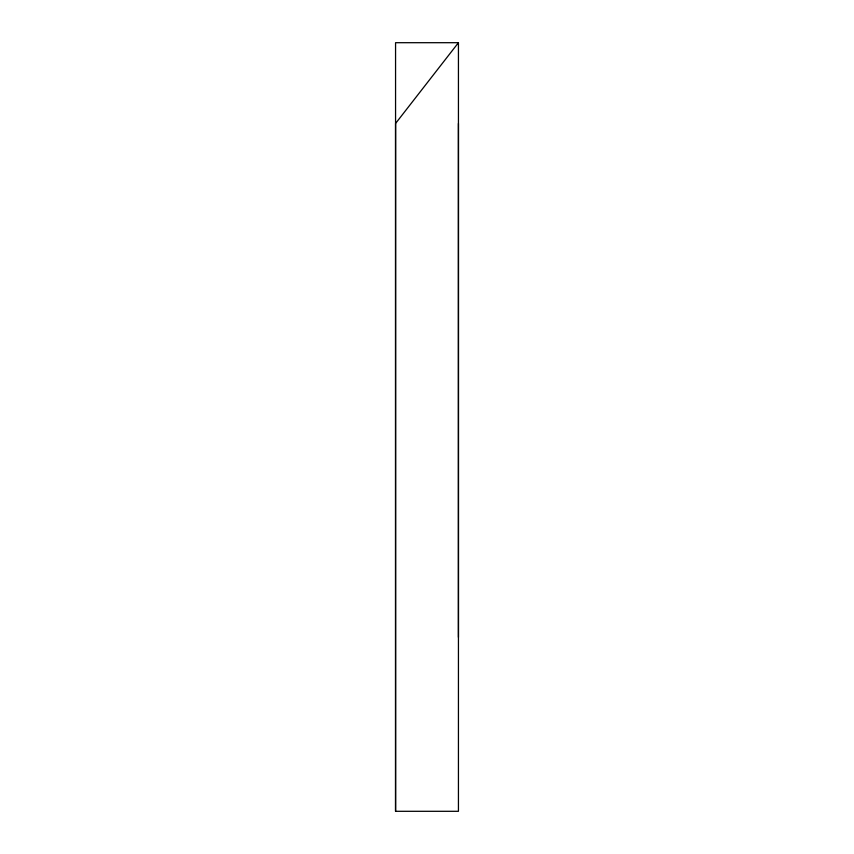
<?xml version="1.0" encoding="UTF-8"?>
<svg xmlns="http://www.w3.org/2000/svg" width="854" height="854" viewBox="0 0 854 854"><rect width="100%" height="100%" fill="white"/><g stroke="black" fill="none" stroke-linecap="round" stroke-linejoin="round"><path stroke-width="1.28" d="M395.562 811.3L395.562 123.467L458.438 42.7L395.562 42.7L395.562 811.3L458.438 811.3L458.438 42.7M458.438 637.297L458.438 123.467"/></g></svg>
